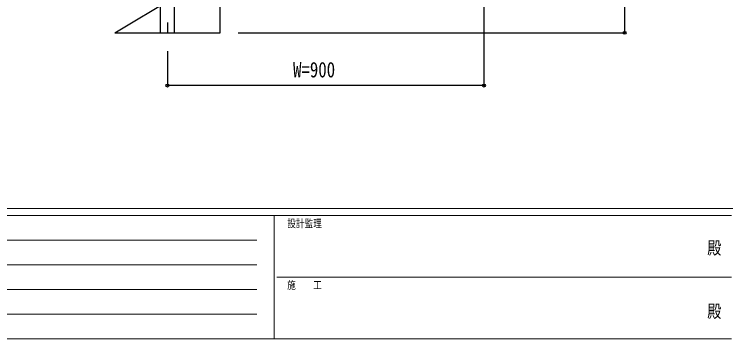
# Model space of a CAD drawing. Units: millimetres, scale not verified. Extents: x -4143 to 4140, y -2900 to 2898.
# Drawn here: x -1980 to 44, y -2822 to -1900 of the extents above; entities that cross this region are included whole.
import ezdxf
from ezdxf.enums import TextEntityAlignment as Align

# ---------------------------------------------------------------- set-up
doc = ezdxf.new("R2010")
doc.units = ezdxf.units.MM
doc.header["$LTSCALE"] = 10
for name, color, linetype in [('0-2_YKK_12', 2, 'Continuous'), ('0-3_YKK_A1', 4, 'Continuous'), ('0-4_YKK_D', 6, 'Continuous')]:
    doc.layers.add(name, color=color, linetype=linetype)
doc.layers.add('0-5_YKK_ZWAK', color=92, linetype='Continuous', lineweight=18)
doc.styles.add('ＭＳ ゴシック', font='')
doc.styles.get('ＭＳ ゴシック').set_extended_font_data('MS Gothic')

msp = doc.modelspace()

# ---------------------------------------------------------------- linework, layer by layer
at = {"layer": '0-2_YKK_12'}
msp.add_line((-1543.97, -1922.84), (-1543.97, -1952.5), dxfattribs=at)
at = {"layer": '0-3_YKK_A1'}
for p, q in [((-1693.97, -1952.5), (-793.97, -1412.5)), ((-1393.97, -1952.5), (-1393.97, -1772.5)), ((-1564.22, -1811.37), (-1564.22, -1952.5)), ((-1523.72, -1952.5), (-1523.72, -1811.37)), ((-1693.97, -1952.5), (-1393.97, -1952.5))]:
    msp.add_line(p, q, dxfattribs=at)
at = {"layer": '0-4_YKK_D'}
for p, q in [((-243.97, -1412.5), (-243.97, -1952.5)), ((-643.97, -1464.5), (-643.97, -2103.5)), ((-1342.97, -1952.5), (-242.97, -1952.5)), ((-1543.97, -2004.5), (-1543.97, -2103.5)), ((-643.97, -2102.5), (-1543.97, -2102.5))]:
    msp.add_line(p, q, dxfattribs=at)
for centre in [(-243.97, -1952.5), (-1543.97, -2102.5), (-643.97, -2102.5)]:
    msp.add_circle(centre, 4.25, dxfattribs=at)
at = {"layer": '0-5_YKK_ZWAK', "color": 7}
for p, q in [((3959.92, -2452.5), (-3840.08, -2452.5)), ((-1240.08, -2472.5), (-3840.08, -2472.5)), ((-1240.08, -2472.5), (-1240.08, -2822.5)), ((59.92, -2472.5), (-1240.08, -2472.5)), ((-3840.08, -2822.5), (-1240.08, -2822.5)), ((-1240.08, -2822.5), (59.92, -2822.5))]:
    msp.add_line(p, q, dxfattribs=at)
at = {"layer": '0-5_YKK_ZWAK'}
for p, q in [((-3797.58, -2542.5), (-1290.08, -2542.5)), ((-3797.58, -2612.5), (-1290.08, -2612.5)), ((-1232.58, -2647.5), (59.92, -2647.5)), ((-3797.58, -2682.5), (-1290.08, -2682.5)), ((-3797.58, -2752.5), (-1290.08, -2752.5))]:
    msp.add_line(p, q, dxfattribs=at)

# ---------------------------------------------------------------- texts
at = {"layer": '0-4_YKK_D', "style": 'ＭＳ ゴシック', "width": 0.8}
msp.add_text('W=900', height=43.99, dxfattribs=at).set_placement((-1186.77, -2092.5), align=Align.BOTTOM_LEFT)
at = {"layer": '0-5_YKK_ZWAK', "color": 7, "style": 'ＭＳ ゴシック', "width": 0.8}
for s, height, p in [('設計監理', 21.99, (-1203.41, -2512.5)), ('殿', 36.66, (-8.77, -2593.33)), ('施\u3000\u3000工', 21.99, (-1203.41, -2687.5)), ('殿', 36.66, (-8.77, -2773.33))]:
    msp.add_text(s, height=height, dxfattribs=at).set_placement(p, align=Align.BOTTOM_LEFT)

doc.saveas('drawing.dxf')
